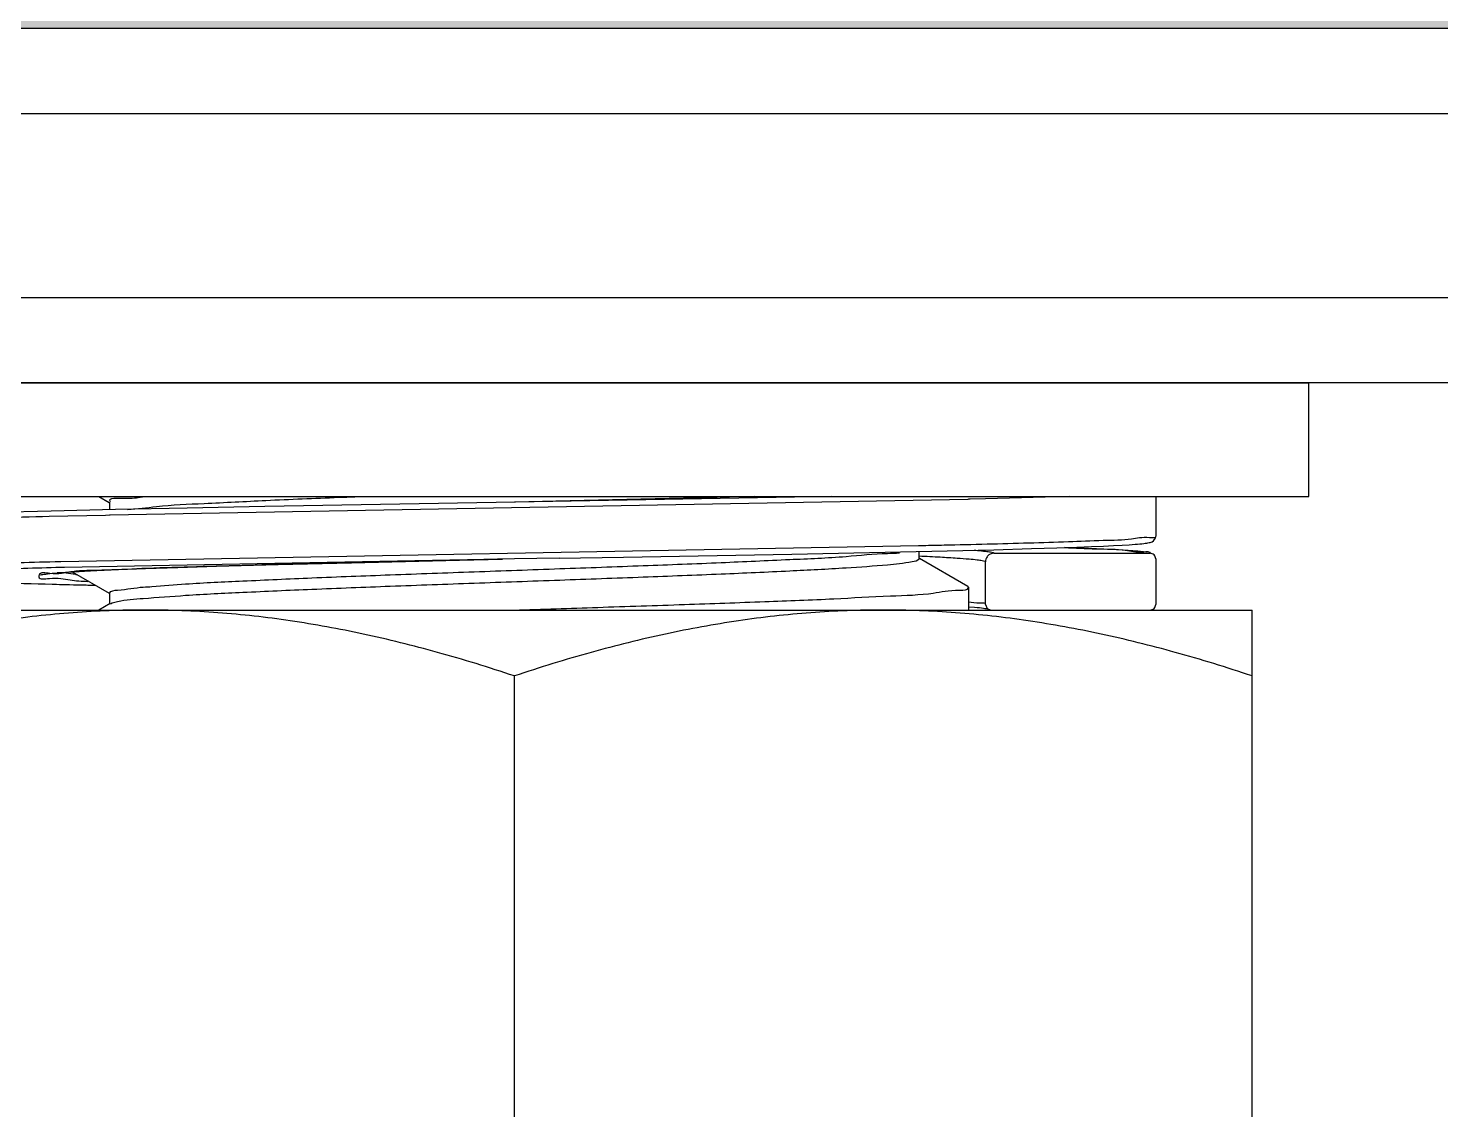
# Model space of a CAD drawing. Extents: x 1680110 to 2699828, y 269661 to 891349.
# Drawn here: x 2393019.6 to 2393112.5, y 713708.7 to 713779.8 of the extents above; entities that cross this region are included whole.
import ezdxf

# ---------------------------------------------------------------- set-up
doc = ezdxf.new("R2010")
doc.units = 0
doc.header["$LTSCALE"] = 1000
doc.header["$MEASUREMENT"] = 0
doc.layers.add('02___PRT_ALL_AXES', color=7, linetype='Continuous')
doc.layers.add('11122', color=7, linetype='Continuous')

msp = doc.modelspace()

# ---------------------------------------------------------------- hatches: boundary and pattern name
at = {"layer": '11122'}
h = msp.add_hatch(dxfattribs=at)
h.set_pattern_fill('AR-CONC', color=256, scale=50, style=0)
h.set_pattern_definition([(49.99999999999999, (1902356.262377054, 1353587.649713702), (358.6300913003768, -31.37606749129756), [37.5, -412.5]), (355, (1902356.262377054, 1353587.649713702), (-69.3756668065, 376.0960668500059), [30, -330]), (100.4514, (1902386.148217054, 1353585.035043702), (289.2546908570108, 344.7197710304768), [31.87009499999974, -350.5710559999962]), (46.18420000000002, (1902356.262377054, 1353687.649713702), (533.6205243128223, -82.75950716450905), [56.24999999999984, -618.7499999999974]), (96.63559999999993, (1902400.730749554, 1353680.753060202), (467.3313527743517, 487.0589354502209), [47.80514399999959, -525.8564999999934]), (351.1842, (1902356.262377054, 1353687.649713702), (467.3309725668136, 487.0593004626623), [45.00000000000001, -495.0000000000001]), (21, (1902406.262377054, 1353662.649713702), (298.4535260592309, -201.3094453326694), [37.5, -412.5]), (326.0000000000001, (1902406.262377054, 1353662.649713702), (121.6576659607909, 362.5750225234265), [30, -330]), (71.4514, (1902431.133493553, 1353645.873910702), (420.111314290745, 161.2652483549762), [31.87009500000001, -350.571056]), (37.50000000000001, (1902356.262377054, 1353587.649713702), (6.079927658645335, 166.4469269156558), [0, -326, 0, -335, 0, -331.25]), (7.500000000000001, (1902356.262377054, 1353587.649713702), (131.5347687210743, 197.2058559411801), [0, -191, 0, -318.5, 0, -126.25]), (327.5, (1902244.762377054, 1353587.649713702), (266.9112180862045, -11.2774358671899), [0, -125, 0, -390, 0, -517.5]), (317.5, (1902194.762377054, 1353587.649713702), (291.5930846711931, 50.05249116615882), [0, -162.5, 0, -259, 0, -367.5])])
edge = h.paths.add_edge_path()
edge.add_line((2390261.825997279, 714103.0764436813), (2389877.538626651, 714186.4368972029))
edge.add_line((2389877.538626651, 714186.4368972029), (2390062.663882474, 714258.0660922125))
edge.add_line((2390062.663882474, 714049.7715530971), (2390261.825997279, 714103.0764436813))
edge.add_line((2390062.663882474, 714049.7715530971), (2390062.663882474, 713779.8304974332))
edge.add_line((2390062.663882474, 714498.9524486475), (2390062.663882474, 714258.0660922125))
edge.add_line((2390062.663882474, 714498.9524486482), (2400723.576514845, 714498.9524486482))
edge.add_line((2390062.663882474, 713779.8304974339), (2400723.576514844, 713779.8304974341))
edge.add_line((2394159.053240203, 714075.7849565435), (2394118.452276696, 714075.7849565435))
edge.add_line((2394064.72515951, 714125.8695573125), (2394164.894361051, 714125.8695573125))
edge.add_line((2394111.167243861, 714075.7849565435), (2394070.566280353, 714075.7849565435))
edge.add_line((2394111.167243861, 714043.912937871), (2394118.452276696, 714043.912937871))
edge.add_line((2394070.566280353, 713999.0466540868), (2394070.416591411, 713999.0466540868))
edge.add_line((2394118.452276696, 714007.487773672), (2394111.167243861, 714007.487773672))
edge.add_line((2394159.202929146, 713999.0466540868), (2394159.053240209, 713999.0466540868))
edge.add_line((2394064.72515951, 714125.8695573125), (2394073.072592968, 714075.7849565435))
edge.add_line((2394164.894361051, 714125.8695573125), (2394156.546927593, 714075.7849565435))
edge.add_line((2394159.202929146, 714007.487773672), (2394159.202929146, 713779.8304974339))
edge.add_line((2394159.053240209, 714075.7849565435), (2394159.053240209, 714007.487773672))
edge.add_line((2394118.452276696, 714075.7849565435), (2394118.452276696, 714007.487773672))
edge.add_line((2394111.167243861, 714075.7849565435), (2394111.167243861, 714007.487773672))
edge.add_line((2394070.566280353, 714075.7849565435), (2394070.566280353, 714007.487773672))
edge.add_line((2394070.416591411, 714007.487773672), (2394070.416591411, 713779.8304974339))
edge.add_line((2393581.406583206, 714126.1598350422), (2393573.052147448, 714076.0332203894))
edge.add_line((2393581.406583206, 714126.1598350422), (2393481.1533539, 714126.1598350422))
edge.add_line((2393534.925540529, 714076.0332203894), (2393575.56056249, 714076.0332203894))
edge.add_line((2393486.999374616, 714076.0332203894), (2393527.634396578, 714076.0332203894))
edge.add_line((2393534.925540529, 714044.1344656041), (2393527.634396578, 714044.1344656041))
edge.add_line((2393575.56056249, 714007.6787458577), (2393575.710376998, 714007.6787458577))
edge.add_line((2393527.634396578, 714007.6787458577), (2393534.925540529, 714007.6787458577))
edge.add_line((2393486.849560113, 714007.6787458577), (2393486.999374616, 714007.6787458577))
edge.add_line((2393481.1533539, 714126.1598350422), (2393489.507789706, 714076.0332203894))
edge.add_line((2393486.849560113, 714007.6787458577), (2393486.849560113, 713779.8304974341))
edge.add_line((2393486.999374616, 714076.0332203894), (2393486.999374616, 714007.6787458577))
edge.add_line((2393527.634396578, 714076.0332203894), (2393527.634396578, 714007.6787458577))
edge.add_line((2393534.925540529, 714076.0332203894), (2393534.925540529, 714007.6787458577))
edge.add_line((2393575.56056249, 714076.0332203894), (2393575.56056249, 714007.6787458577))
edge.add_line((2393575.710376998, 714007.6787458577), (2393575.710376998, 713779.8304974341))
edge.add_line((2393001.410022561, 714126.1598350422), (2393009.764458318, 714076.0332203894))
edge.add_line((2393001.410022561, 714126.1598350422), (2393101.663251868, 714126.1598350422))
edge.add_line((2393047.891065237, 714076.0332203894), (2393007.256043278, 714076.0332203894))
edge.add_line((2393095.817231151, 714076.0332203894), (2393055.182209189, 714076.0332203894))
edge.add_line((2393047.891065237, 714044.1344656041), (2393055.182209189, 714044.1344656041))
edge.add_line((2393007.256043278, 714007.6787458577), (2393007.106228769, 714007.6787458577))
edge.add_line((2393055.182209189, 714007.6787458577), (2393047.891065237, 714007.6787458577))
edge.add_line((2393095.967045655, 714007.6787458577), (2393095.817231151, 714007.6787458577))
edge.add_line((2393101.663251868, 714126.1598350422), (2393093.30881606, 714076.0332203894))
edge.add_line((2393095.967045655, 714007.6787458577), (2393095.967045655, 713779.8304974341))
edge.add_line((2393095.817231151, 714076.0332203894), (2393095.817231151, 714007.6787458577))
edge.add_line((2393055.182209189, 714076.0332203894), (2393055.182209189, 714007.6787458577))
edge.add_line((2393047.891065237, 714076.0332203894), (2393047.891065237, 714007.6787458577))
edge.add_line((2393007.256043278, 714076.0332203894), (2393007.256043278, 714007.6787458577))
edge.add_line((2393007.106228769, 714007.6787458577), (2393007.106228769, 713779.8304974341))
edge.add_line((2396680.096345626, 714075.7849565435), (2396720.697309134, 714075.7849565435))
edge.add_line((2396774.424426318, 714125.8695573125), (2396674.255224778, 714125.8695573125))
edge.add_line((2396727.982341968, 714075.7849565435), (2396768.583305476, 714075.7849565435))
edge.add_line((2396727.982341968, 714043.912937871), (2396720.697309134, 714043.912937871))
edge.add_line((2396768.583305476, 713999.0466540868), (2396768.732994419, 713999.0466540868))
edge.add_line((2396720.697309134, 714007.487773672), (2396727.982341968, 714007.487773672))
edge.add_line((2396679.946656683, 713999.0466540868), (2396680.096345621, 713999.0466540868))
edge.add_line((2396774.424426318, 714125.8695573125), (2396766.076992861, 714075.7849565435))
edge.add_line((2396674.255224778, 714125.8695573125), (2396682.602658236, 714075.7849565435))
edge.add_line((2396679.946656683, 714007.487773672), (2396679.946656683, 713779.8304974339))
edge.add_line((2396680.096345621, 714075.7849565435), (2396680.096345621, 714007.487773672))
edge.add_line((2396720.697309134, 714075.7849565435), (2396720.697309134, 714007.487773672))
edge.add_line((2396727.982341968, 714075.7849565435), (2396727.982341968, 714007.487773672))
edge.add_line((2396768.583305476, 714075.7849565435), (2396768.583305476, 714007.487773672))
edge.add_line((2396768.732994419, 714007.487773672), (2396768.732994419, 713779.8304974339))
edge.add_line((2397838.048132426, 714126.1598350436), (2397829.693696669, 714076.033220391))
edge.add_line((2397838.048132426, 714126.1598350436), (2397737.794903121, 714126.1598350436))
edge.add_line((2397791.56708975, 714076.033220391), (2397832.20211171, 714076.033220391))
edge.add_line((2397743.640923836, 714076.033220391), (2397784.275945799, 714076.033220391))
edge.add_line((2397791.56708975, 714044.1344656057), (2397784.275945799, 714044.1344656057))
edge.add_line((2397832.20211171, 714007.6787458591), (2397832.35192622, 714007.6787458591))
edge.add_line((2397784.275945799, 714007.6787458591), (2397791.56708975, 714007.6787458591))
edge.add_line((2397743.491109334, 714007.6787458591), (2397743.640923836, 714007.6787458591))
edge.add_line((2397737.794903121, 714126.1598350436), (2397746.149338927, 714076.033220391))
edge.add_line((2397743.491109334, 714007.6787458591), (2397743.491109334, 713779.8304974355))
edge.add_line((2397743.640923836, 714076.033220391), (2397743.640923836, 714007.6787458591))
edge.add_line((2397784.275945799, 714076.033220391), (2397784.275945799, 714007.6787458591))
edge.add_line((2397791.56708975, 714076.033220391), (2397791.56708975, 714007.6787458591))
edge.add_line((2397832.20211171, 714076.033220391), (2397832.20211171, 714007.6787458591))
edge.add_line((2397832.35192622, 714007.6787458591), (2397832.35192622, 713779.8304974355))
edge.add_line((2397258.051571783, 714126.1598350436), (2397266.406007539, 714076.033220391))
edge.add_line((2397258.051571783, 714126.1598350436), (2397358.304801089, 714126.1598350436))
edge.add_line((2397304.532614458, 714076.033220391), (2397263.897592499, 714076.033220391))
edge.add_line((2397352.458780373, 714076.033220391), (2397311.823758409, 714076.033220391))
edge.add_line((2397304.532614458, 714044.1344656057), (2397311.823758409, 714044.1344656057))
edge.add_line((2397263.897592499, 714007.6787458591), (2397263.74777799, 714007.6787458591))
edge.add_line((2397311.823758409, 714007.6787458591), (2397304.532614458, 714007.6787458591))
edge.add_line((2397352.608594875, 714007.6787458591), (2397352.458780373, 714007.6787458591))
edge.add_line((2397358.304801089, 714126.1598350436), (2397349.950365282, 714076.033220391))
edge.add_line((2397352.608594875, 714007.6787458591), (2397352.608594875, 713779.8304974355))
edge.add_line((2397352.458780373, 714076.033220391), (2397352.458780373, 714007.6787458591))
edge.add_line((2397311.823758409, 714076.033220391), (2397311.823758409, 714007.6787458591))
edge.add_line((2397304.532614458, 714076.033220391), (2397304.532614458, 714007.6787458591))
edge.add_line((2397263.897592499, 714076.033220391), (2397263.897592499, 714007.6787458591))
edge.add_line((2397263.74777799, 714007.6787458591), (2397263.74777799, 713779.8304974355))
edge.add_line((2400922.738629649, 714092.738095091), (2400538.451259022, 714176.0985486126))
edge.add_line((2400538.451259022, 714176.0985486126), (2400723.576514844, 714247.7277436221))
edge.add_line((2400723.576514845, 714039.4332045068), (2400922.738629649, 714092.738095091))
edge.add_line((2400723.576514845, 714039.4332045068), (2400723.576514844, 713769.4921488429))
edge.add_line((2400723.576514845, 714488.6141000572), (2400723.576514844, 714247.7277436221))
edge.add_line((2400104.784187431, 714125.6321003402), (2400204.884651429, 714125.6321003402))
edge.add_line((2400151.194402561, 714075.581868341), (2400110.621300021, 714075.581868341))
edge.add_line((2400199.047538847, 714075.581868341), (2400158.474436307, 714075.581868341))
edge.add_line((2400151.194402561, 714043.7317207048), (2400158.474436307, 714043.7317207048))
edge.add_line((2400104.784187431, 714125.6321003402), (2400113.125892768, 714075.581868341))
edge.add_line((2400199.047538847, 714075.581868341), (2400199.047538847, 714007.3315519777))
edge.add_line((2400158.474436307, 714075.581868341), (2400158.474436307, 714007.3315519777))
edge.add_line((2400151.194402561, 714075.581868341), (2400151.194402561, 714007.3315519777))
edge.add_line((2400110.621300021, 714075.581868341), (2400110.621300021, 714007.3315519777))
edge.add_line((2400204.884651429, 714125.6321003402), (2400196.5429461, 714075.581868341))
edge.add_line((2400110.621300021, 714007.3315519777), (2400110.471713795, 714007.3315519777))
edge.add_line((2400158.474436307, 714007.3315519777), (2400151.194402561, 714007.3315519777))
edge.add_line((2400199.197125072, 714007.3315519777), (2400199.047538847, 714007.3315519777))
edge.add_line((2400199.197125072, 714007.3315519777), (2400199.197125072, 713779.8304974341))
edge.add_line((2400110.471713795, 714007.3315519777), (2400110.471713795, 713779.8304974341))

# ---------------------------------------------------------------- linework, layer by layer
at = {"color": 0, "linetype": 'Continuous'}
for p, q in [((2392970.258300592, 713779.8304974325), (2393615.191370022, 713779.8304974325)), ((2392964.658302884, 713774.2304997242), (2393617.991368877, 713774.2304997242)), ((2393617.991368877, 713762.097171356), (2392964.658302884, 713762.097171356)), ((2393612.391371168, 713756.4971736472), (2392970.258300592, 713756.4971736472)), ((2393024.20694554, 713749.0305249586), (2393024.890478437, 713748.6351551644)), ((2393024.903196194, 713748.6571422026), (2393024.903196194, 713748.16437091)), ((2393081.363424174, 713748.8436571166), (2393024.957525844, 713747.797827631)), ((2393051.618018047, 713748.6585802797), (2393035.11740318, 713748.3694703009)), ((2393051.618007891, 713748.6590299627), (2393051.536637253, 713748.6571908889)), ((2393055.226757398, 713748.7407892484), (2393051.618007891, 713748.6590319711)), ((2393054.27214905, 713748.7190976527), (2393051.618007891, 713748.6590299627)), ((2393072.43002557, 713749.0302577759), (2393051.618018085, 713748.6585802508)), ((2393067.306657943, 713749.0304501078), (2393054.27214905, 713748.7190976527)), ((2393062.444745175, 713748.9089529885), (2393055.226757398, 713748.7407892484)), ((2393067.305753285, 713749.0305249586), (2393062.444745175, 713748.9089529885)), ((2393081.407488191, 713748.8447279434), (2393081.363424174, 713748.8436571166)), ((2393081.512185801, 713748.8472822115), (2393081.407488191, 713748.8447279434)), ((2393082.523240817, 713748.8725740609), (2393081.512185801, 713748.8472822115)), ((2393088.023636046, 713749.0324906309), (2393082.523240817, 713748.8725740609)), ((2393093.723202265, 713749.0305249586), (2393093.723202265, 713746.4172522051)), ((2393024.64532376, 713747.7908168284), (2393020.942242854, 713747.7056217277)), ((2393024.905812845, 713747.7966728848), (2393024.64532376, 713747.7908168284)), ((2393078.115564193, 713745.7832881478), (2393021.709424617, 713744.7376079382)), ((2393078.167581911, 713745.7844225634), (2393078.115564193, 713745.7832881478)), ((2393078.428610572, 713745.7901357764), (2393078.167581911, 713745.7844225634)), ((2393088.046396184, 713745.6806667938), (2393089.491035456, 713745.7348806004)), ((2393089.491035456, 713745.7348806004), (2393090.280382974, 713745.7686335479)), ((2393090.280382974, 713745.7686335479), (2393090.948198465, 713745.8006019322)), ((2393090.948198465, 713745.8006019322), (2393091.509303596, 713745.830952395)), ((2393091.509303596, 713745.830952395), (2393091.977407106, 713745.8598977926)), ((2393050.764581335, 713744.9107020989), (2393021.950665316, 713744.3636786186)), ((2393040.833414803, 713744.6755115851), (2393047.924736856, 713744.8415626558)), ((2393047.924736856, 713744.8415626558), (2393050.764661341, 713744.9063144363)), ((2393051.536637215, 713744.9238681865), (2393050.764581335, 713744.9107020989)), ((2393051.536637215, 713744.9238681865), (2393050.76465615, 713744.9063143206)), ((2393054.476709691, 713744.9740443707), (2393051.536637215, 713744.9238681865)), ((2393054.476709691, 713744.9740443707), (2393058.723436425, 713745.0470297032)), ((2393058.723436425, 713745.0470297032), (2393069.794312435, 713745.2460440716)), ((2393069.794312435, 713745.2460440716), (2393083.077173484, 713745.533202952)), ((2393078.170078197, 713744.9238178676), (2393078.170078197, 713745.4162084076)), ((2393081.35794354, 713743.1095165068), (2393078.182795989, 713744.9458050122)), ((2393083.077173484, 713745.533202952), (2393085.558742474, 713745.6014339991)), ((2393083.083225355, 713745.2972006241), (2393093.349869344, 713745.2972006241)), ((2393085.558742474, 713745.6014339991), (2393088.046396184, 713745.6806667938)), ((2393093.723202265, 713744.9238139079), (2393093.723040013, 713744.9318610097)), ((2393093.723202265, 713744.9238139079), (2393093.723202265, 713741.9372629959)), ((2393021.709424617, 713744.7376079382), (2393021.665453598, 713744.7365670132)), ((2393021.718817064, 713744.3581159662), (2393021.674858252, 713744.3570555125)), ((2393021.950665316, 713744.3636786186), (2393021.718817064, 713744.3581159662)), ((2393022.359645735, 713744.0714774083), (2393021.758429277, 713743.9734141345)), ((2393022.005924116, 713744.047841504), (2393022.583911081, 713744.084500401)), ((2393022.444353518, 713744.0835994321), (2393022.359645735, 713744.0714774083)), ((2393022.445335123, 713744.0759945379), (2393024.890478437, 713742.6618362253)), ((2393022.583911081, 713744.084500401), (2393023.26859373, 713744.1227296048)), ((2393023.26859373, 713744.1227296048), (2393024.067348851, 713744.1624991754)), ((2393024.067348851, 713744.1624991754), (2393025.502266212, 713744.2253079128)), ((2393025.502266212, 713744.2253079128), (2393027.26449304, 713744.2926278978)), ((2393027.26449304, 713744.2926278978), (2393029.401776724, 713744.3650572209)), ((2393029.401776724, 713744.3650572209), (2393031.942025731, 713744.4425849682)), ((2393031.942025731, 713744.4425849682), (2393035.992075152, 713744.5540541604)), ((2393035.992075152, 713744.5540541604), (2393040.833414803, 713744.6755115851)), ((2393082.523229241, 713741.9373052211), (2393082.523229241, 713744.7370589506)), ((2393018.865179858, 713743.3232556996), (2393023.96475848, 713743.1972754563)), ((2393081.403231939, 713743.0571556909), (2393081.35794354, 713743.1095165068)), ((2393024.953952678, 713741.9958602542), (2393024.207117086, 713741.5638762894)), ((2393024.903196194, 713742.6838232635), (2393024.903196194, 713741.9958602542)), ((2393024.963359424, 713741.9786442101), (2393025.082916412, 713742.0290562648)), ((2393081.403231939, 713741.7838331107), (2393081.811849701, 713741.750614075)), ((2393082.523229241, 713741.9373052211), (2393082.523468735, 713741.9268443389)), ((2393082.523378948, 713741.9268417603), (2393082.632115715, 713741.6737074426)), ((2393082.632115715, 713741.6737074426), (2393082.68247016, 713741.6313921127)), ((2393082.68247016, 713741.6313921127), (2393082.89656052, 713741.5638762894))]:
    msp.add_line(p, q, dxfattribs=at)
for points in [[(2393025.291299339, 713748.1733992107), (2393021.069710682, 713748.0751941074), (2393017.424538826, 713747.9769817316), (2393014.418405176, 713747.8785290034), (2393012.161696852, 713747.7823167888), (2393011.096289712, 713747.7211886544), (2393010.560214057, 713747.6813712472), (2393010.240617148, 713747.6515230555), (2393010.0323821, 713747.6272736953), (2393009.888378744, 713747.6062822954), (2393009.783097803, 713747.5867829907), (2393009.699885475, 713747.5666315586), (2393009.624554944, 713747.541550488), (2393009.539671839, 713747.4989310429), (2393009.4301373, 713747.3994908859), (2393009.350817075, 713747.1870676817), (2393009.350115209, 713747.1637058079)], [(2393035.11740318, 713748.3694703009), (2393030.007476004, 713748.2715594617), (2393025.291299339, 713748.1733992107)], [(2393091.977407106, 713745.8598977926), (2393092.180375593, 713745.8739149361), (2393092.364414108, 713745.8876668189), (2393092.530685323, 713745.901180001), (2393092.680295908, 713745.9144859386), (2393092.814317622, 713745.9276248587), (2393092.933809387, 713745.9406514347), (2393093.039853344, 713745.9536463514), (2393093.133671487, 713745.966745653), (2393093.216634691, 713745.980174945), (2393093.290096582, 713745.9942777271), (2393093.35644246, 713746.0098535684), (2393093.420028215, 713746.0289352939), (2393093.489281494, 713746.0574456116), (2393093.580063062, 713746.1158467128), (2393093.692768988, 713746.2670579599), (2393093.723032772, 713746.4061689039)], [(2393093.099150558, 713745.3793535854), (2393092.541828141, 713745.4389363984), (2393091.575311421, 713745.5062666018), (2393089.835334947, 713745.5919105934), (2393087.719060061, 713745.6694938072)], [(2393020.368498214, 713743.8722341803), (2393020.37101063, 713743.8728302806), (2393020.399689244, 713743.8806613393), (2393020.449529981, 713743.8917017097), (2393020.518547763, 713743.9044687042), (2393020.605724619, 713743.918265623), (2393020.710823787, 713743.9327681654), (2393020.834305205, 713743.9478441884), (2393020.976793728, 713743.9634160313), (2393021.139100076, 713743.9794438251), (2393021.322146424, 713743.9959079737), (2393021.526945734, 713744.0128000353), (2393021.754547442, 713744.0301147082), (2393022.005924116, 713744.047841504)], [(2393081.811849701, 713741.750614075), (2393081.984311703, 713741.7346608613), (2393082.13841523, 713741.7190056976), (2393082.274631242, 713741.7036730384), (2393082.393273229, 713741.6887139848), (2393082.494479769, 713741.6742230037), (2393082.577937226, 713741.6604125828), (2393082.642508098, 713741.6477867805)]]:
    msp.add_lwpolyline(points, dxfattribs=at)
for points, start_tangent, end_tangent in [([(2393024.96479541, 713748.7010073157), (2393024.955000211, 713748.7164469191), (2393025.898987886, 713748.9179280146), (2393027.070886462, 713749.002107755)], (-0.5800612279568836, 0.8145728769245587), (0.993595705984829, 0.1129936858789433)), ([(2393026.095219851, 713748.1790963334), (2393027.990201339, 713748.3727442354), (2393031.135063569, 713748.5742253016), (2393035.192849261, 713748.7757063878), (2393039.981981839, 713748.9771874442), (2393041.386634297, 713749.0314825242)], (0.9989716770155441, 0.04533859857507379), (0.9992622516856856, 0.0384051084629831)), ([(2393020.942242854, 713747.7056217277), (2393017.433510042, 713747.6125694818), (2393014.308860778, 713747.5129983993), (2393011.906154684, 713747.4132852552), (2393010.277424405, 713747.3135859028), (2393009.45413197, 713747.2138990869), (2393009.44902023, 713747.162365394)], (-0.9997525743572683, -0.0222438770454921), (-0.0145831764450367, -0.9998936598282704)), ([(2393024.935491017, 713747.797335916), (2393024.905812845, 713747.7966728848)], (-0.9997508745124077, -0.022320145870406), (-0.9997501930032254, -0.02235065077383031)), ([(2393024.957525844, 713747.797827631), (2393024.935491017, 713747.797335916)], (-0.9997513720029144, -0.0222978514276722), (-0.9997508749759925, -0.0223201251057809)), ([(2393093.723202265, 713746.4172522051), (2393093.323425274, 713746.3190146699), (2393092.132952667, 713746.2208567658), (2393090.2668437, 713746.1266190705), (2393087.979564751, 713746.0408313081), (2393085.379955402, 713745.9610842948), (2393082.632772894, 713745.8881879237), (2393079.800932624, 713745.8207388867), (2393078.428610572, 713745.7901357764)], (-0.0008115396291114001, -0.999999670701661), (-0.9997591167272405, -0.02194785913860429)), ([(2393050.76465615, 713744.9063140594), (2393050.32621719, 713744.896340749), (2393047.119539063, 713744.8231041215), (2393043.85151499, 713744.7473380573), (2393040.511883963, 713744.667731222), (2393037.078626349, 713744.5822205904), (2393033.637306136, 713744.4907528006), (2393030.203287636, 713744.3904373653), (2393027.038629978, 713744.2846047196), (2393024.395218506, 713744.1779788896), (2393022.444353518, 713744.0835994321)], (-0.9997414803773242, -0.022737027355314), (-0.9909336357602647, -0.1343522590764417)), ([(2393025.082916412, 713742.0290562648), (2393025.431511466, 713742.1268308668), (2393027.125916483, 713742.3283119232), (2393029.91264505, 713742.5297930187), (2393033.666997452, 713742.7312741142), (2393038.220975102, 713742.9327551711), (2393043.370797962, 713743.1342362566), (2393048.886023337, 713743.3357173137), (2393054.519857547, 713743.537198409), (2393060.020199543, 713743.7386794656), (2393065.140921662, 713743.9401605611), (2393069.652883396, 713744.141641618), (2393073.354184773, 713744.3431227035), (2393076.079201154, 713744.5446037606), (2393077.705994323, 713744.7460848559), (2393078.154644595, 713744.9358073629)], (0.9438481050354369, 0.330379712786689), (0.6134811359201873, 0.7897093743080913)), ([(2393027.699811725, 713743.1073714055), (2393029.91264505, 713743.2764578837), (2393033.666997452, 713743.4779389792), (2393038.220975102, 713743.6794200358), (2393043.370797962, 713743.8809011311), (2393048.886023337, 713744.0823821882), (2393054.519857547, 713744.2838632737), (2393060.020199543, 713744.4853443305), (2393065.140921662, 713744.6868254261), (2393069.652883396, 713744.8883064829), (2393073.354184773, 713745.0897875784), (2393076.079201154, 713745.2912686348), (2393076.863430244, 713745.3276977746)], (0.9978680168124294, 0.06526424000039531), (0.9951471629535567, 0.09839778486067471)), ([(2393078.143415765, 713745.1207691331), (2393078.170109295, 713745.1195687905)], (0.9989933199092317, -0.0448591883200268), (0.9989876712191398, -0.0449848057921789)), ([(2393078.170109295, 713745.1195687905), (2393078.179548745, 713745.1191435333)], (0.9989876036119917, -0.04498630713417469), (0.9989856494941343, -0.0450296802651632)), ([(2393078.179548745, 713745.1191435333), (2393079.551126897, 713745.0518998185), (2393080.671531281, 713744.9847994789), (2393081.464207279, 713744.9240076309), (2393081.989121011, 713744.8696351892), (2393082.308686178, 713744.8210114061), (2393082.474223909, 713744.7771644793), (2393082.523229241, 713744.7370589506)], (0.9989856835832784, -0.04502892398947689), (5.174014602210002e-05, -0.9999999986614787)), ([(2393081.786982962, 713745.502178129), (2393082.00367907, 713745.4842700411), (2393082.538789215, 713745.4298593726), (2393082.864547672, 713745.3812025101), (2393083.033278105, 713745.3373288205), (2393083.083225355, 713745.2972006241)], (0.9968509348215684, -0.07929825814836869), (0.0001080556800779, -0.9999999941619852)), ([(2393083.083225355, 713745.2972006241), (2393082.909915816, 713745.2697006541), (2393082.754058111, 713745.1902166896), (2393082.630458157, 713745.0666869667), (2393082.550753587, 713744.9105108001), (2393082.523229241, 713744.7370589506)], (-0.9999999999998466, 5.539428008000001e-07), (4.26109847e-08, -0.9999999999999992)), ([(2393087.733413087, 713745.6690138944), (2393089.815605373, 713745.5924659267), (2393091.726452557, 713745.4965363576), (2393092.941785224, 713745.396898566), (2393093.349869344, 713745.2972006241)], (0.9991344191174147, -0.04159822754525), (0.0016299116458223, -0.9999986716931313)), ([(2393093.723113523, 713744.9318626227), (2393093.695152193, 713745.06579978), (2393093.614315605, 713745.1873727932), (2393093.492568498, 713745.2688464012), (2393093.349869344, 713745.2972006241)], (-0.0220153928894961, 0.9997576318668046), (-0.9999999999285553, 1.19536499812e-05)), ([(2393021.665453598, 713744.7365670132), (2393018.950107833, 713744.6678988484), (2393015.564887277, 713744.5691987562), (2393012.881017583, 713744.4710545186), (2393010.926240111, 713744.3727760522), (2393009.742276927, 713744.2745588662), (2393009.350251589, 713744.177473875)], (-0.9997194550001276, -0.0236856769852183), (-0.1851764421457681, -0.9827052891249926)), ([(2393021.674858252, 713744.3570555125), (2393019.238515466, 713744.2945129632), (2393015.883213547, 713744.1958117792), (2393013.223102466, 713744.097667793), (2393011.285623466, 713743.9993893069), (2393010.112138638, 713743.9011721115), (2393009.723441035, 713743.8029360636), (2393010.127222016, 713743.704696954), (2393011.315498571, 713743.6064799519), (2393013.266990867, 713743.5082108637), (2393015.941801314, 713743.4100218602), (2393019.279449276, 713743.3121307723), (2393023.000635984, 713743.2194369589), (2393023.963288599, 713743.1973891712)], (-0.9997086126570287, -0.02413896806740539), (0.9997437274279387, -0.0226380093756392)), ([(2393021.758429277, 713743.9734141345), (2393020.973632832, 713743.9649561082), (2393020.268462258, 713743.8584252854), (2393020.259932847, 713743.7519153722), (2393020.948209752, 713743.6453867515), (2393022.31804922, 713743.5388563441), (2393023.479262684, 713743.4501696532)], (-0.9915477969798467, -0.129741921923536), (0.9995795273379932, -0.028996008807325)), ([(2393021.457932769, 713744.0313511144), (2393022.665887083, 713743.9122853628), (2393022.733908064, 713743.902282807)], (0.997933242070448, 0.06425919677964109), (0.9902719568017037, -0.1391454331702084)), ([(2393024.908694708, 713742.6808077034), (2393025.431511466, 713742.8734957313), (2393027.125916483, 713743.0749767884), (2393027.699811725, 713743.1073714055)], (0.4808600494749383, 0.8767973613207102), (0.9978680169396954, 0.0652642380545418)), ([(2393051.536444013, 713741.5638374544), (2393057.018592472, 713741.7393169524), (2393062.736506188, 713741.9292619636), (2393068.01588358, 713742.1194767749), (2393072.558488402, 713742.3061333259), (2393076.270229536, 713742.491477384), (2393079.091632399, 713742.6806634881), (2393080.829413678, 713742.8704992561), (2393081.402992896, 713743.0475638092)], (0.999492094063779, 0.03186775649464511), (0.05050201297170231, 0.9987239592028452)), ([(2393081.402992896, 713743.0475638092), (2393081.403231939, 713743.0571556909)], (0.05050349810841459, 0.9987238841035161), (0, 1)), ([(2393081.400777952, 713742.1094986445), (2393082.178069741, 713742.0438271586), (2393082.523229241, 713741.9373052211)], (0.9862439491961561, -0.1652963177870879), (0.0007364470852012999, -0.9999997288228086)), ([(2393093.349869344, 713741.5638762894), (2393093.491822956, 713741.5919226203), (2393093.613377904, 713741.6727654461), (2393093.69484494, 713741.794529951), (2393093.723202265, 713741.9372629959)], (0.9999999999580308, 9.161798579799997e-06), (-4.484796508000001e-07, 0.9999999999998994))]:
    msp.add_spline(points, degree=3, dxfattribs=dict(at, start_tangent=start_tangent, end_tangent=end_tangent))
at = {"layer": '02___PRT_ALL_AXES', "color": 0, "linetype": 'Continuous'}
for p, q in [((2392999.270096445, 713756.4971736472), (2393103.803177985, 713756.4971736472)), ((2393103.803177985, 713749.0305249586), (2393103.803177985, 713756.4971736472)), ((2392999.270096445, 713749.0305249586), (2393103.803177985, 713749.0305249586)), ((2393081.403231939, 713743.0571556909), (2393081.403231939, 713741.563825961)), ((2393003.003420786, 713741.5638762894), (2393100.069853644, 713741.5638762894)), ((2393100.069853644, 713696.7639841882), (2393100.069853644, 713741.5638762894)), ((2393051.536637215, 713701.0987962547), (2393051.536637215, 713737.2290642227))]:
    msp.add_line(p, q, dxfattribs=at)
for points, start_tangent, end_tangent in [([(2393027.270029446, 713741.5638763185), (2393022.50683313, 713741.3845193584), (2393017.739816835, 713740.852602469), (2393012.945024122, 713739.9811592579), (2393008.064290659, 713738.7771458917), (2393003.003420786, 713737.2290642227)], (-1, 0), (-0.9486832980505139, -0.3162277660168381)), ([(2393051.536637215, 713737.2290642227), (2393046.47597219, 713738.7770891017), (2393041.594042528, 713739.9813724707), (2393036.799021003, 713740.8527823424), (2393032.032446994, 713741.3845777418), (2393027.270029446, 713741.5638763185)], (-0.9486832978997084, 0.3162277664692542), (-0.9999999999995686, 9.289611341000002e-07)), ([(2393075.803245877, 713741.5638763185), (2393071.040049559, 713741.3845193584), (2393066.273033264, 713740.852602469), (2393061.478240551, 713739.9811592579), (2393056.597507087, 713738.7771458917), (2393051.536637215, 713737.2290642227)], (-1, 0), (-0.9486832978997085, -0.3162277664692539)), ([(2393100.069853644, 713737.2290642227), (2393095.009186228, 713738.7770897776), (2393090.127254331, 713739.9813734463), (2393085.33223056, 713740.8527833468), (2393080.565654239, 713741.3845784178), (2393075.803245877, 713741.5638763185)], (-0.9486832978997084, 0.3162277664692542), (-0.9999999999998401, 5.655201701000001e-07))]:
    msp.add_spline(points, degree=3, dxfattribs=dict(at, start_tangent=start_tangent, end_tangent=end_tangent))

doc.saveas('drawing.dxf')
